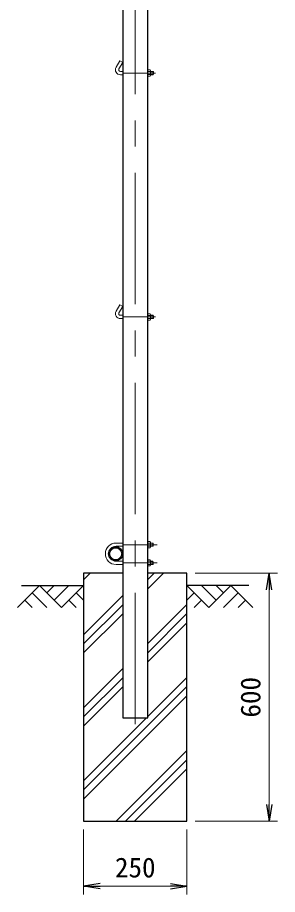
# Model space of a CAD drawing. Units: millimetres, scale not verified. Extents: x -4210 to 4210, y -2971 to 2972.
# Drawn here: x -168 to 461, y -1315 to 806 of the extents above; entities that cross this region are included whole.
import ezdxf
from ezdxf.enums import TextEntityAlignment as Align

# ---------------------------------------------------------------- set-up
doc = ezdxf.new("R2010")
doc.units = ezdxf.units.MM
doc.header["$LTSCALE"] = 10
doc.linetypes.add('USER1', pattern=[50.8, 31.75, -6.35, 6.35, -6.35])
for name, color, linetype, lineweight in [('0-0_D-STR1', 1, 'Continuous', 25), ('0-1_D-STR3', 3, 'Continuous', 13), ('0-2_D-BMK', 2, 'USER1', 13), ('0-4_D-STR-DIM', 7, 'Continuous', 13), ('0-5_0', 7, 'Continuous', 25), ('0-7_D-DCR-HCH', 7, 'Continuous', 13), ('0-8_D-STR4', 7, 'Continuous', 25), ('0-9_D-BGD', 7, 'Continuous', 25)]:
    doc.layers.add(name, color=color, linetype=linetype, lineweight=lineweight)
doc.styles.add('ＭＳ ゴシック', font='')
doc.styles.get('ＭＳ ゴシック').set_extended_font_data('MS Gothic')

# ---------------------------------------------------------------- blocks, each defined once
blk = doc.blocks.new('_Open')
at = {"layer": '0-5_0'}
blk.add_line((-10, 1.667), (0, 0), dxfattribs=at)
blk.add_lwpolyline([(-10, -1.667), (0, 0), (-10, 0)], dxfattribs=at)

msp = doc.modelspace()

# ---------------------------------------------------------------- linework, layer by layer
at = {"layer": '0-0_D-STR1'}
msp.add_lwpolyline([(86.6, 1288.3), (86.6, -888.11), (147.1, -888.11), (147.1, 1288.3)], dxfattribs=at)
for radius in [17, 14.7]:
    msp.add_circle((69.6, -491.11), radius, dxfattribs=at)
at = {"layer": '0-1_D-STR3'}
for p, q in [((79.67, 701.48), (70.67, 685.89)), ((86.6, 697.48), (79.67, 701.48)), ((86.6, 697.48), (77.6, 681.89)), ((147.1, 679.39), (147.1, 664.39)), ((147.1, 679.39), (152.9, 679.39)), ((81.06, 675.89), (86.6, 675.89)), ((81.06, 667.89), (86.6, 667.89)), ((152.9, 675.64), (147.1, 675.64)), ((152.9, 668.14), (147.1, 668.14)), ((147.1, 664.39), (152.9, 664.39)), ((153.6, 677.81), (153.6, 666.25)), ((153.6, 675.89), (159.86, 675.89)), ((153.6, 675.19), (160.56, 675.19)), ((153.6, 668.59), (160.56, 668.59)), ((153.6, 667.89), (159.86, 667.89)), ((159.86, 675.89), (159.86, 667.89)), ((161.06, 674.69), (159.86, 675.89)), ((159.86, 667.89), (161.06, 669.09)), ((161.06, 674.69), (161.06, 669.09)), ((161.06, 674.69), (161.06, 669.09)), ((79.67, 111.48), (70.67, 95.89)), ((86.6, 107.48), (77.6, 91.89)), ((86.6, 107.48), (79.67, 111.48)), ((81.06, 85.89), (86.6, 85.89)), ((147.1, 89.39), (147.1, 74.39)), ((147.1, 89.39), (152.9, 89.39)), ((152.9, 85.64), (147.1, 85.64)), ((153.6, 87.81), (153.6, 76.25)), ((153.6, 85.89), (159.86, 85.89)), ((153.6, 85.19), (160.56, 85.19)), ((159.86, 85.89), (159.86, 77.89)), ((161.06, 84.69), (159.86, 85.89)), ((81.06, 77.89), (86.6, 77.89)), ((152.9, 78.14), (147.1, 78.14)), ((147.1, 74.39), (152.9, 74.39)), ((153.6, 78.59), (160.56, 78.59)), ((153.6, 77.89), (159.86, 77.89)), ((159.86, 77.89), (161.06, 79.09)), ((161.06, 84.69), (161.06, 79.09)), ((161.06, 84.69), (161.06, 79.09)), ((70.6, -465.11), (86.6, -465.11)), ((147.1, -461.61), (152.9, -461.61)), ((152.9, -465.36), (147.1, -465.36)), ((153.6, -463.19), (153.6, -474.75)), ((153.6, -465.11), (159.4, -465.11)), ((153.6, -465.81), (160.1, -465.81)), ((159.4, -465.11), (160.6, -466.31)), ((159.4, -473.11), (159.4, -465.11)), ((160.6, -471.91), (160.6, -466.31)), ((70.6, -473.11), (86.6, -473.11)), ((152.9, -472.86), (147.1, -472.86)), ((153.6, -472.41), (160.1, -472.41)), ((153.6, -473.11), (159.4, -473.11)), ((160.6, -471.91), (159.4, -473.11)), ((70.6, -509.11), (86.6, -509.11)), ((147.1, -520.61), (147.1, -505.61)), ((147.1, -505.61), (152.9, -505.61)), ((153.6, -519.03), (153.6, -507.46)), ((153.6, -509.11), (159.4, -509.11)), ((159.4, -509.11), (160.6, -510.31)), ((70.6, -517.11), (86.6, -517.11)), ((152.9, -509.36), (147.1, -509.36)), ((152.9, -516.86), (147.1, -516.86)), ((147.1, -520.61), (152.9, -520.61)), ((153.6, -509.81), (160.1, -509.81)), ((153.6, -516.41), (160.1, -516.41)), ((153.6, -517.11), (159.4, -517.11)), ((160.6, -515.91), (160.6, -510.31))]:
    msp.add_line(p, q, dxfattribs=at)
for points in [[(147.1, -461.61), (147.1, -476.61), (152.9, -476.61)], [(160.6, -515.91), (159.4, -517.11), (159.4, -509.11)]]:
    msp.add_lwpolyline(points, dxfattribs=at)
for centre, radius, start, end in [((81.06, 679.89), 12, 150, 270), ((81.06, 679.89), 4, 150, 270), ((150.8, 677.52), 2.81, 318.21899, 41.78101), ((143.2, 671.89), 10.39, 338.85295, 21.14705), ((150.74, 666.27), 2.86, 319.0514, 40.9486), ((81.06, 89.89), 12, 150, 270), ((81.06, 89.89), 4, 150, 270), ((143.2, 81.89), 10.39, 338.85295, 21.14705), ((150.8, 87.52), 2.81, 318.21899, 41.78101), ((150.74, 76.27), 2.86, 319.0514, 40.9486), ((70.6, -491.11), 26, 90, 270), ((143.2, -469.11), 10.39, 338.85295, 21.14705), ((150.8, -463.48), 2.81, 318.21899, 41.78101), ((70.6, -491.11), 18, 90, 270), ((150.74, -474.73), 2.86, 319.0514, 40.9486), ((150.74, -507.48), 2.86, 319.0514, 40.9486), ((143.2, -513.11), 10.39, 338.85295, 21.14705), ((150.8, -518.73), 2.81, 318.21899, 41.78101)]:
    msp.add_arc(centre, radius, start, end, dxfattribs=at)
at = {"layer": '0-2_D-BMK'}
for p, q in [((116.85, -903.11), (116.85, 1341.89)), ((86.6, 671.89), (165.95, 671.89)), ((86.6, 81.89), (165.95, 81.89)), ((86.6, -469.11), (170.19, -469.11)), ((86.6, -513.11), (170.19, -513.11))]:
    msp.add_line(p, q, dxfattribs=at)
at = {"layer": '0-4_D-STR-DIM'}
for p, q in [((261.85, -538.11), (460.86, -538.11)), ((440.86, -1098.11), (440.86, -578.11)), ((261.85, -1138.11), (460.86, -1138.11)), ((-8.15, -1158.11), (-8.15, -1315.42)), ((241.85, -1158.11), (241.85, -1315.42)), ((31.85, -1295.42), (201.85, -1295.42))]:
    msp.add_line(p, q, dxfattribs=at)
at = {"layer": '0-7_D-DCR-HCH'}
for p, q in [((-8.15, -554.35), (8.09, -538.11)), ((147.1, -575.87), (184.86, -538.11)), ((147.1, -553.77), (162.77, -538.11)), ((-114.57, -568.11), (-167.79, -621.32)), ((-114.57, -568.11), (-61.36, -621.32)), ((-96.84, -585.84), (-79.1, -568.11)), ((-79.1, -603.58), (-43.63, -568.11)), ((-61.36, -621.32), (-8.15, -568.11)), ((295.06, -621.32), (241.85, -568.11)), ((312.8, -603.58), (277.32, -568.11)), ((348.27, -568.11), (295.06, -621.32)), ((330.63, -585.94), (312.8, -568.11)), ((348.27, -568.11), (401.49, -621.32)), ((-132.31, -585.84), (-96.67, -621.32)), ((-25.89, -585.84), (-8.15, -603.5)), ((-8.15, -686.93), (86.6, -592.18)), ((259.59, -585.84), (241.85, -603.5)), ((366.01, -585.84), (330.37, -621.32)), ((-150.05, -603.58), (-132.23, -621.32)), ((-43.63, -603.58), (-25.81, -621.32)), ((-8.15, -709.02), (86.6, -614.27)), ((147.1, -708.45), (241.85, -613.7)), ((277.32, -603.58), (259.51, -621.32)), ((383.75, -603.58), (365.93, -621.32)), ((-8.15, -731.12), (86.6, -636.37)), ((147.1, -730.55), (241.85, -635.8)), ((147.1, -752.65), (241.85, -657.9)), ((-8.15, -863.7), (86.6, -768.95)), ((-8.15, -885.8), (86.6, -791.05)), ((147.1, -885.23), (241.85, -790.48)), ((-8.15, -1062.58), (241.85, -812.58)), ((-8.15, -907.9), (86.6, -813.15)), ((-8.15, -1084.68), (241.85, -834.68)), ((-8.15, -1040.48), (144.22, -888.11)), ((71, -1138.11), (241.85, -967.26)), ((93.1, -1138.11), (241.85, -989.36)), ((115.19, -1138.11), (241.85, -1011.45))]:
    msp.add_line(p, q, dxfattribs=at)
at = {"layer": '0-8_D-STR4'}
msp.add_line((241.85, -538.11), (147.1, -538.11), dxfattribs=at)
msp.add_lwpolyline([(86.6, -538.11), (-8.15, -538.11), (-8.15, -1138.11), (241.85, -1138.11), (241.85, -538.11)], dxfattribs=at)
at = {"layer": '0-9_D-BGD'}
for p, q in [((-158.15, -568.11), (-8.15, -568.11)), ((391.85, -568.11), (241.85, -568.11))]:
    msp.add_line(p, q, dxfattribs=at)

# ---------------------------------------------------------------- block references
at = {"layer": '0-4_D-STR-DIM', "xscale": 4, "yscale": 4}
for p, rotation in [((440.86, -538.11), 90), ((440.86, -1138.11), 270), ((-8.15, -1295.42), 180)]:
    msp.add_blockref('_Open', p, dxfattribs=dict(at, rotation=rotation))
msp.add_blockref('_Open', (241.85, -1295.42), dxfattribs=at)

# ---------------------------------------------------------------- texts
at = {"layer": '0-4_D-STR-DIM', "style": 'ＭＳ ゴシック'}
msp.add_text('600', height=48.09, rotation=90, dxfattribs=at).set_placement((434.11, -887.36), align=Align.BOTTOM_LEFT)
msp.add_text('250', height=48.09, dxfattribs=at).set_placement((67.85, -1288.67), align=Align.BOTTOM_LEFT)

doc.saveas('drawing.dxf')
